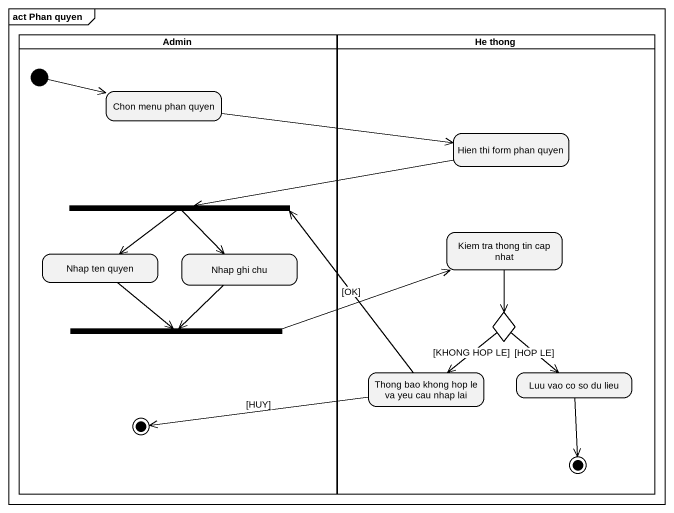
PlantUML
@startuml
mainframe act Phan quyen
hide empty description
state Admin <<partition>> {
  state "Chon menu phan quyen" as Chon_menu_phan_quyen
  state fork1 <<fork>>
  state "Nhap ten quyen" as Nhap_ten_quyen
  state "Nhap ghi chu" as Nhap_ghi_chu
  state fork2 <<join>>
  state final1 <<end>>
  [*] -right-> Chon_menu_phan_quyen
}
state "He thong" as He_thong <<partition>> {
  state "Hien thi form phan quyen" as Hien_thi_form_phan_quyen
  state "Kiem tra thong tin cap nhat" as Kiem_tra_thong_tin_cap_nhat
  state choice1 <<choice>>
  state "Thong bao khong hop le va yeu cau nhap lai" as Thong_bao_khong_hop_le_va
  state "Luu vao co so du lieu" as Luu_vao_co_so_du_lieu
  Luu_vao_co_so_du_lieu --> [*]
}
Chon_menu_phan_quyen -right-> Hien_thi_form_phan_quyen
Hien_thi_form_phan_quyen -left-> fork1
fork1 --> Nhap_ten_quyen
fork1 --> Nhap_ghi_chu
Nhap_ten_quyen --> fork2
Nhap_ghi_chu --> fork2
Kiem_tra_thong_tin_cap_nhat --> choice1
fork2 -right-> Kiem_tra_thong_tin_cap_nhat
choice1 --> Thong_bao_khong_hop_le_va : [KHONG HOP LE]
choice1 --> Luu_vao_co_so_du_lieu : [HOP LE]
Thong_bao_khong_hop_le_va -up-> fork1 : [OK]
Thong_bao_khong_hop_le_va -left-> final1 : [HUY]
@enduml
